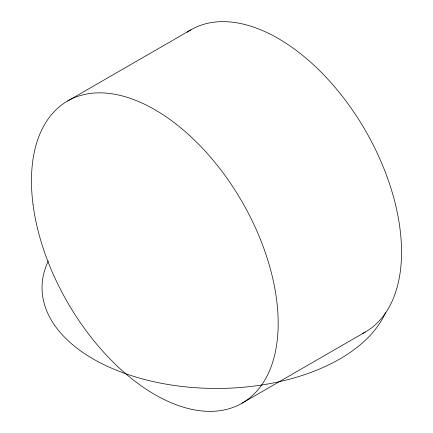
<?xml version="1.0" encoding="UTF-8"?>
<svg xmlns="http://www.w3.org/2000/svg" width="433" height="433" viewBox="0 0 433 433"><rect width="100%" height="100%" fill="white"/><g stroke="black" fill="none" stroke-linecap="round" stroke-linejoin="round"><path stroke-width="0.65" d="M67.591 101.03L190.953 29.807M242.047 403.193L365.409 331.97M385.538 312.631A174.456 100.721 0 0 1 171.847 385.089A174.456 100.721 0 0 1 48.263 261.072M187.094 32.242A174.456 100.721 60 0 1 364.84 129.554A174.456 100.721 60 0 1 362.54 333.518M33.005 204.241A174.456 100.721 60 0 0 232.575 407.583A174.456 100.721 60 0 0 198.882 144.503A174.456 100.721 60 0 0 33.005 204.241"/></g></svg>
